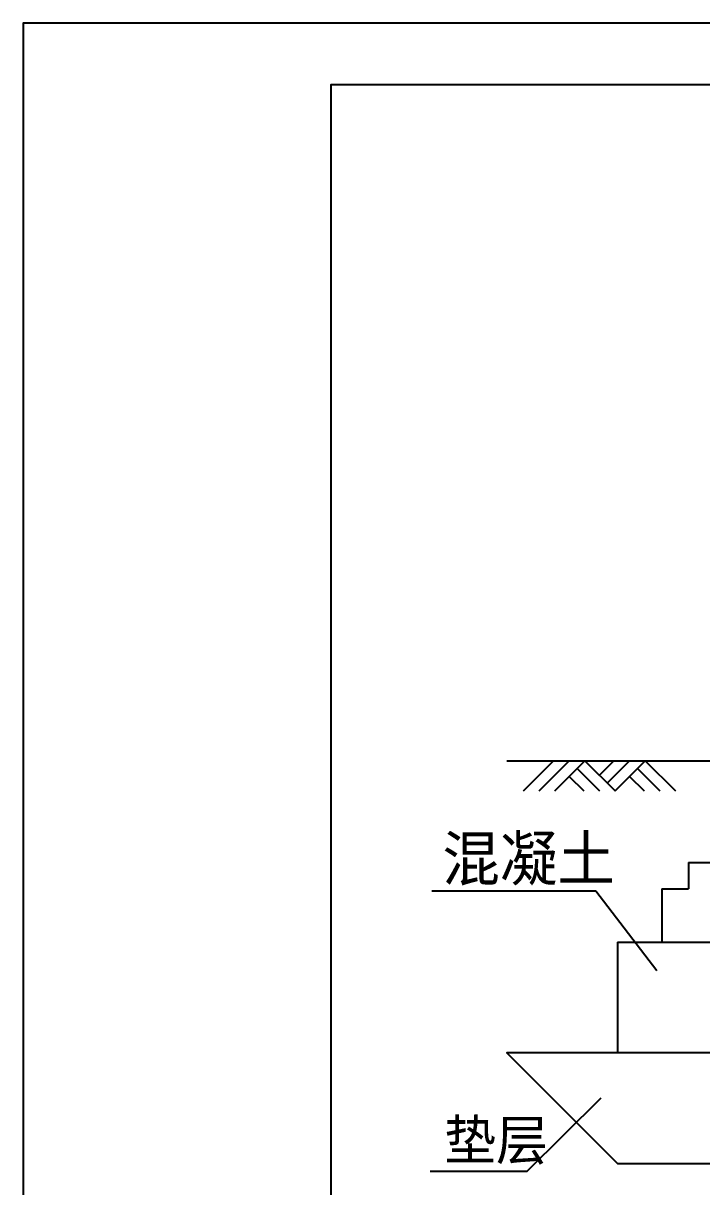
# Model space of a CAD drawing. Header units: metres. Extents: x 4568 to 182545, y -86951 to 35529.
# Drawn here: x 48129 to 53646, y -5594 to 3859 of the extents above; entities that cross this region are included whole.
import ezdxf

# ---------------------------------------------------------------- set-up
doc = ezdxf.new("R2010")
doc.units = ezdxf.units.M
for name, color, linetype in [('BEAM', 4, 'Continuous'), ('HATCH', 7, 'Continuous'), ('TEXT', 7, 'Continuous'), ('TK', 7, 'Continuous')]:
    doc.layers.add(name, color=color, linetype=linetype)

msp = doc.modelspace()

# ---------------------------------------------------------------- linework, layer by layer
msp.add_line((52222.89, -5471.09), (52828.35, -4870.73))
at = {"layer": 'BEAM'}
for p, q in [((52061.85, -2132.3), (53969.85, -2132.3)), ((53537.85, -2958.3), (53753.85, -2958.3)), ((53537.85, -2958.3), (53537.85, -3174.3)), ((53321.85, -3174.3), (53321.85, -3606.3)), ((53321.85, -3174.3), (53537.85, -3174.3)), ((52961.85, -3606.3), (55841.85, -3606.3)), ((52961.85, -3606.3), (52961.85, -4506.3))]:
    msp.add_line(p, q, dxfattribs=at)
msp.add_lwpolyline([(55841.85, -5406.3), (56741.85, -4506.3), (52061.85, -4506.3), (52961.85, -5406.3)], close=True, dxfattribs=at)
at = {"layer": 'HATCH'}
for p, q in [((52195.85, -2377.51), (52441.06, -2132.3)), ((52323.13, -2377.51), (52568.34, -2132.3)), ((52450.41, -2377.51), (52695.62, -2132.3)), ((52695.62, -2132.3), (52940.83, -2377.51)), ((52813.55, -2250.23), (52931.48, -2132.3)), ((52877.19, -2313.87), (53058.75, -2132.3)), ((52940.83, -2377.51), (53186.03, -2132.3)), ((53186.03, -2132.3), (53431.24, -2377.51)), ((52568.34, -2259.58), (52686.27, -2377.51)), ((52631.98, -2195.94), (52813.55, -2377.51)), ((53058.75, -2259.58), (53176.68, -2377.51)), ((53122.39, -2195.94), (53303.96, -2377.51))]:
    msp.add_line(p, q, dxfattribs=at)
at = {"layer": 'TEXT'}
for p, q in [((52784.46, -3191.75), (51452.23, -3191.75)), ((53281.23, -3838.61), (52784.46, -3191.75)), ((52224.44, -5469.55), (51439.05, -5469.55)), ((52224.44, -5469.55), (51439.05, -5469.55))]:
    msp.add_line(p, q, dxfattribs=at)
at = {"layer": 'TK'}
for points in [[(48129.37, -25841.44), (90029.37, -25841.44), (90029.37, 3858.56), (48129.37, 3858.56)], [(50629.37, -25341.44), (89529.37, -25341.44), (89529.37, 3358.56), (50629.37, 3358.56)]]:
    msp.add_lwpolyline(points, close=True, dxfattribs=at)

# ---------------------------------------------------------------- texts
at = {"layer": 'TEXT'}
for s, height, p in [('混凝土', 360, (51535.98, -3107.08)), ('垫层', 324, (51552.25, -5375.9))]:
    msp.add_text(s, height=height, dxfattribs=at).set_placement(p)

doc.saveas('drawing.dxf')
